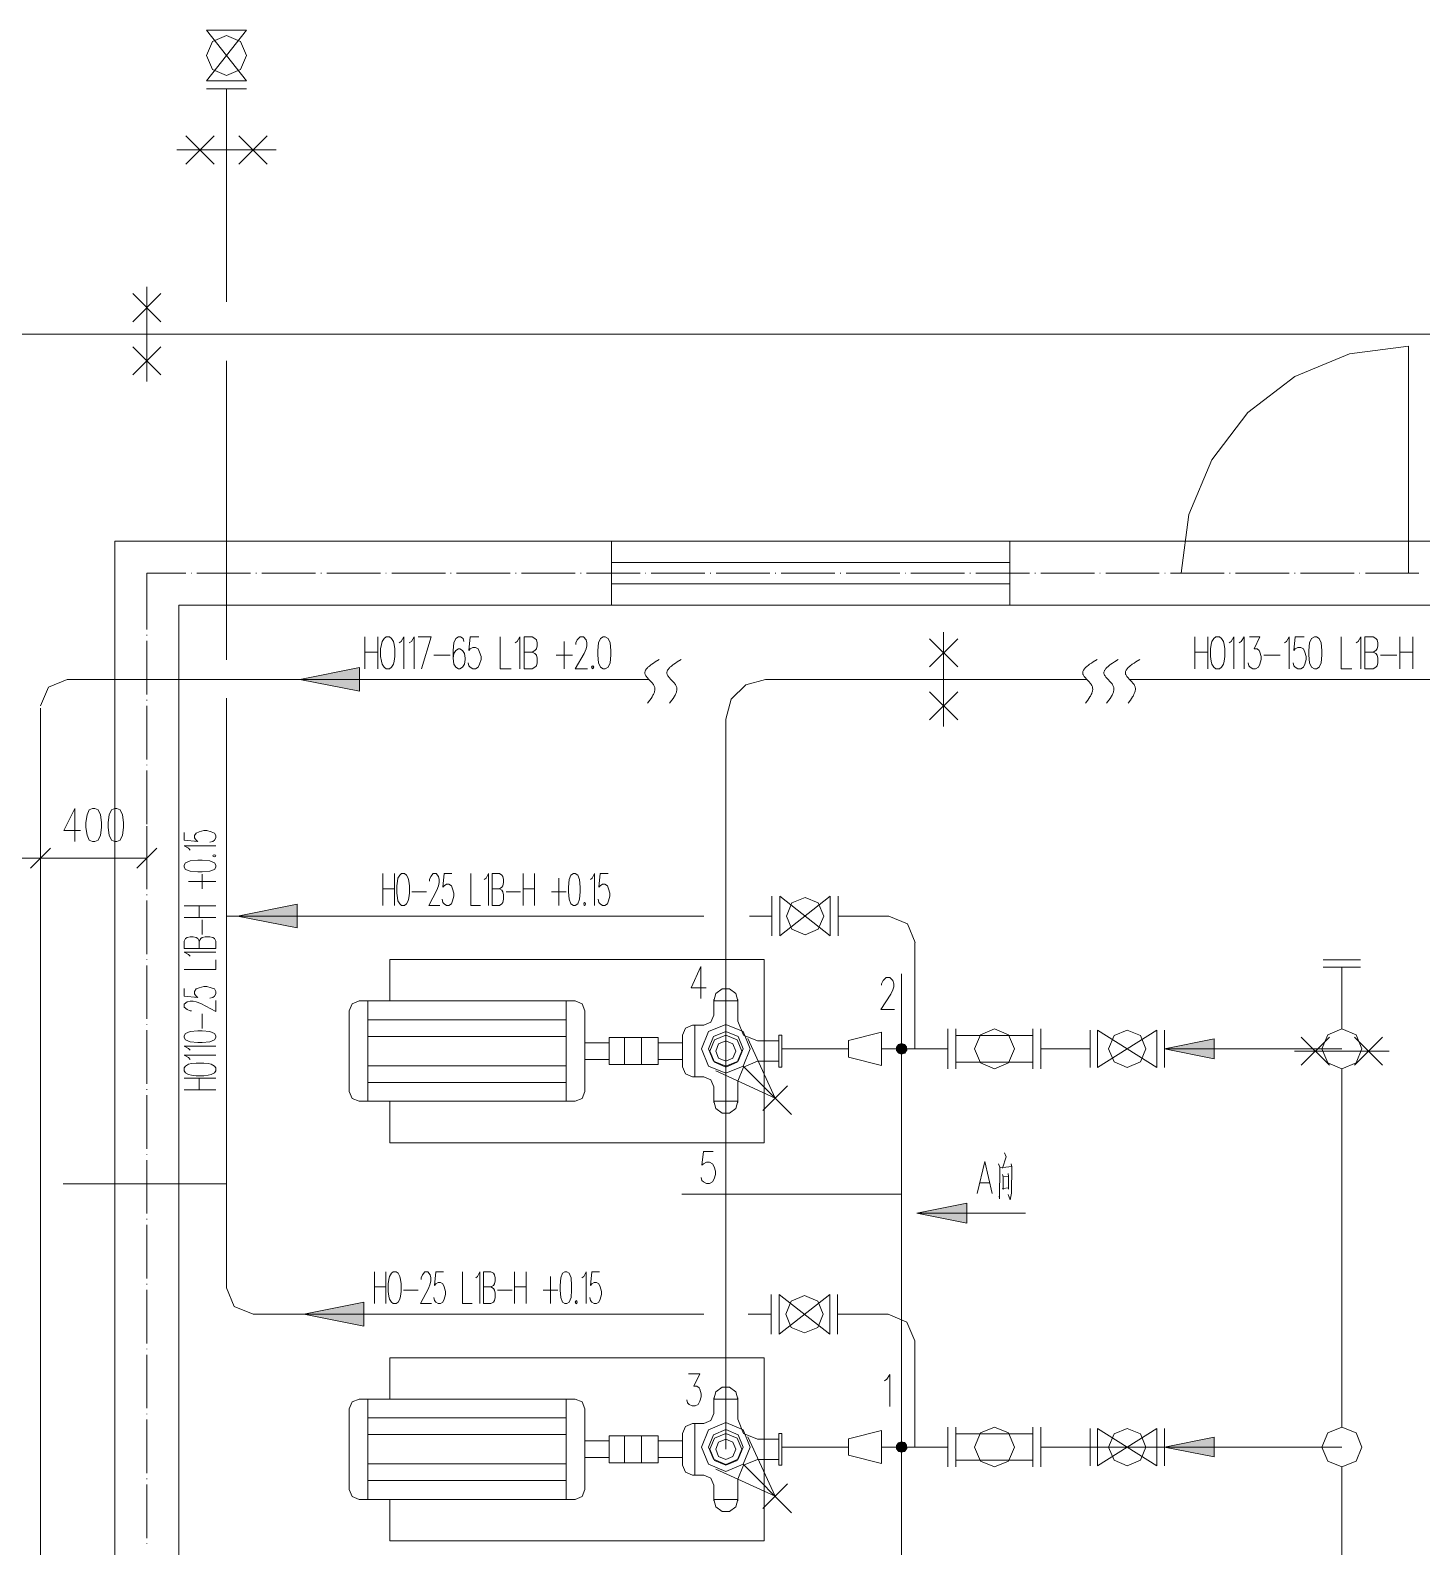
# Model space of a CAD drawing. Header units: millimetres. Extents: x 210 to 63265, y -7201 to 22496.
# Drawn here: x 28588 to 33826, y 10098 to 15808 of the extents above; entities that cross this region are included whole.
import ezdxf

# ---------------------------------------------------------------- set-up
doc = ezdxf.new("R2010")
doc.units = ezdxf.units.MM

msp = doc.modelspace()

# ---------------------------------------------------------------- hatches: boundary and pattern name
h = msp.add_hatch(color=0)
h.dxf.hatch_style = 2
h.paths.add_polyline_path([(29602.1, 13364.1), (29827, 13319.2), (29827, 13409)])
h = msp.add_hatch(color=0)
h.dxf.hatch_style = 2
h.paths.add_polyline_path([(29367.2, 12472.6), (29592.1, 12427.7), (29592.1, 12517.7)])
h = msp.add_hatch(color=0)
h.dxf.hatch_style = 2
h.paths.add_polyline_path([(32857.4, 11972.8), (33044.9, 11935.2), (33044.9, 12010.2)])
h = msp.add_hatch(color=0)
h.dxf.hatch_style = 2
h.paths.add_polyline_path([(31849, 11965.8), (31849, 11979.1), (31848.7, 11978.5)])
h = msp.add_hatch(color=0)
h.dxf.hatch_style = 2
h.paths.add_polyline_path([(31856, 11957.2), (31856, 11988.7), (31849, 11979.1)])
h = msp.add_hatch(color=0)
h.dxf.hatch_style = 2
h.paths.add_polyline_path([(31849, 11965.8), (31856, 11957.2), (31849, 11979.1)])
h = msp.add_hatch(color=0)
h.dxf.hatch_style = 2
h.paths.add_polyline_path([(31856.9, 11956), (31856.9, 11989.1), (31856, 11988.7)])
h = msp.add_hatch(color=0)
h.dxf.hatch_style = 2
h.paths.add_polyline_path([(31856, 11957.2), (31856.9, 11956), (31856, 11988.7)])
h = msp.add_hatch(color=0)
h.dxf.hatch_style = 2
h.paths.add_polyline_path([(31868, 11972.8), (31868, 11992.7), (31856.9, 11989.1)])
h = msp.add_hatch(color=0)
h.dxf.hatch_style = 2
h.paths.add_polyline_path([(31856.9, 11956), (31868, 11972.8), (31856.9, 11989.1)])
h = msp.add_hatch(color=0)
h.dxf.hatch_style = 2
h.paths.add_polyline_path([(31868, 11952.8), (31868, 11972.8), (31856.9, 11956)])
h = msp.add_hatch(color=0)
h.dxf.hatch_style = 2
h.paths.add_polyline_path([(31868, 11972.8), (31878.9, 11989.4), (31868, 11992.7)])
h = msp.add_hatch(color=0)
h.dxf.hatch_style = 2
h.paths.add_polyline_path([(31878.9, 11956.3), (31878.9, 11989.4), (31868, 11972.8)])
h = msp.add_hatch(color=0)
h.dxf.hatch_style = 2
h.paths.add_polyline_path([(31868, 11952.8), (31878.9, 11956.3), (31868, 11972.8)])
h = msp.add_hatch(color=0)
h.dxf.hatch_style = 2
h.paths.add_polyline_path([(31878.9, 11956.3), (31879.8, 11956.7), (31878.9, 11989.4)])
h = msp.add_hatch(color=0)
h.dxf.hatch_style = 2
h.paths.add_polyline_path([(31879.8, 11956.7), (31879.8, 11988.2), (31878.9, 11989.4)])
h = msp.add_hatch(color=0)
h.dxf.hatch_style = 2
h.paths.add_polyline_path([(31879.8, 11956.7), (31886.8, 11966.5), (31879.8, 11988.2)])
h = msp.add_hatch(color=0)
h.dxf.hatch_style = 2
h.paths.add_polyline_path([(31886.8, 11966.5), (31886.8, 11979.6), (31879.8, 11988.2)])
h = msp.add_hatch(color=0)
h.dxf.hatch_style = 2
h.paths.add_polyline_path([(31886.8, 11966.5), (31887.1, 11967.1), (31886.8, 11979.6)])
h = msp.add_hatch(color=0)
h.dxf.hatch_style = 2
h.paths.add_polyline_path([(31925.6, 11353.8), (32113.1, 11316.3), (32113.1, 11391.2)])
h = msp.add_hatch(color=0)
h.dxf.hatch_style = 2
h.paths.add_polyline_path([(29617.9, 10972.8), (29842.7, 10927.9), (29842.7, 11017.9)])
h = msp.add_hatch(color=0)
h.dxf.hatch_style = 2
h.paths.add_polyline_path([(32857.4, 10472.8), (33044.9, 10435.4), (33044.9, 10510.4)])
h = msp.add_hatch(color=0)
h.dxf.hatch_style = 2
h.paths.add_polyline_path([(31856, 10457.4), (31856, 10488.9), (31849, 10479)])
h = msp.add_hatch(color=0)
h.dxf.hatch_style = 2
h.paths.add_polyline_path([(31849, 10466), (31856, 10457.4), (31849, 10479)])
h = msp.add_hatch(color=0)
h.dxf.hatch_style = 2
h.paths.add_polyline_path([(31856.9, 10456.1), (31856.9, 10489.2), (31856, 10488.9)])
h = msp.add_hatch(color=0)
h.dxf.hatch_style = 2
h.paths.add_polyline_path([(31856, 10457.4), (31856.9, 10456.1), (31856, 10488.9)])
h = msp.add_hatch(color=0)
h.dxf.hatch_style = 2
h.paths.add_polyline_path([(31868, 10472.8), (31868, 10492.8), (31856.9, 10489.2)])
h = msp.add_hatch(color=0)
h.dxf.hatch_style = 2
h.paths.add_polyline_path([(31856.9, 10456.1), (31868, 10472.8), (31856.9, 10489.2)])
h = msp.add_hatch(color=0)
h.dxf.hatch_style = 2
h.paths.add_polyline_path([(31868, 10452.9), (31868, 10472.8), (31856.9, 10456.1)])
h = msp.add_hatch(color=0)
h.dxf.hatch_style = 2
h.paths.add_polyline_path([(31868, 10472.8), (31878.9, 10489.6), (31868, 10492.8)])
h = msp.add_hatch(color=0)
h.dxf.hatch_style = 2
h.paths.add_polyline_path([(31878.9, 10456.5), (31878.9, 10489.6), (31868, 10472.8)])
h = msp.add_hatch(color=0)
h.dxf.hatch_style = 2
h.paths.add_polyline_path([(31868, 10452.9), (31878.9, 10456.5), (31868, 10472.8)])
h = msp.add_hatch(color=0)
h.dxf.hatch_style = 2
h.paths.add_polyline_path([(31878.9, 10456.5), (31879.8, 10456.9), (31878.9, 10489.6)])
h = msp.add_hatch(color=0)
h.dxf.hatch_style = 2
h.paths.add_polyline_path([(31879.8, 10456.9), (31879.8, 10488.4), (31878.9, 10489.6)])
h = msp.add_hatch(color=0)
h.dxf.hatch_style = 2
h.paths.add_polyline_path([(31879.8, 10456.9), (31886.8, 10466.5), (31879.8, 10488.4)])
h = msp.add_hatch(color=0)
h.dxf.hatch_style = 2
h.paths.add_polyline_path([(31886.8, 10466.5), (31886.8, 10479.8), (31879.8, 10488.4)])
h = msp.add_hatch(color=0)
h.dxf.hatch_style = 2
h.paths.add_polyline_path([(31886.8, 10466.5), (31887.1, 10467.1), (31886.8, 10479.8)])

# ---------------------------------------------------------------- linework, layer by layer
at = {"color": 0, "lineweight": 0}
for points in [[(29401.2, 15808.5), (29251.1, 15808.5)], [(29251.1, 15808.5), (29401.2, 15618.5)], [(29251.1, 15618.5), (29401.2, 15808.5)], [(29401.2, 15618.5), (29251.1, 15618.5)], [(29401.2, 15588.4), (29251.1, 15588.4)], [(29326.3, 15588.4), (29326.3, 14785.5)], [(29279.2, 15411), (29173.1, 15304.9)], [(29279.2, 15304.9), (29173.1, 15411)], [(29373.1, 15411), (29479.2, 15304.9)], [(29373.1, 15304.9), (29479.2, 15411)], [(29513.2, 15357.8), (29139.1, 15357.8)], [(28973.1, 14710.9), (29079.2, 14817)], [(29079.2, 14710.9), (28973.1, 14817)], [(29026.3, 14485.9), (29026.3, 14841.9)], [(39950.2, 14663.9), (28276.3, 14663.9)], [(28973.1, 14617), (29079.2, 14510.9)], [(29079.2, 14617), (28973.1, 14510.9)], [(29326.3, 14563.9), (29326.3, 13437.9)], [(33775.9, 14619), (33554.6, 14589.8), (33348.3, 14504.3), (33171.2, 14368.5), (33035.4, 14191.4), (32949.9, 13985.4), (32921, 13764.1)], [(33775.9, 13764.1), (33775.9, 14619)], [(28906.2, 13883.9), (30776, 13883.9)], [(28906.2, 3884.9), (28906.2, 13883.9)], [(30776, 13644), (30776, 13883.9)], [(32275.9, 13883.9), (30776, 13883.9)], [(30876, 13883.9), (30776, 13883.9)], [(32275.9, 13883.9), (35875.6, 13883.9)], [(32275.9, 13644), (32275.9, 13883.9)], [(29026.3, 13764.1), (29026.3, 13551.4)], [(29172.4, 13764.1), (29026.3, 13764.1)], [(29026.3, 13551.4), (29026.3, 13764.1)], [(29194.6, 13764.1), (29192.6, 13764.1)], [(29416.8, 13764.1), (29214.8, 13764.1)], [(29439, 13764.1), (29437, 13764.1)], [(29661.2, 13764.1), (29459.2, 13764.1)], [(29683.3, 13764.1), (29681.4, 13764.1)], [(29905.5, 13764.1), (29703.6, 13764.1)], [(29927.9, 13764.1), (29925.7, 13764.1)], [(30150.1, 13764.1), (29948.1, 13764.1)], [(30172.3, 13764.1), (30170.1, 13764.1)], [(30394.4, 13764.1), (30192.5, 13764.1)], [(30416.6, 13764.1), (30414.7, 13764.1)], [(30638.8, 13764.1), (30436.8, 13764.1)], [(30661, 13764.1), (30659, 13764.1)], [(30883.2, 13764.1), (30681.2, 13764.1)], [(30776, 13804), (32275.9, 13804)], [(30905.4, 13764.1), (30903.4, 13764.1)], [(31127.5, 13764.1), (30925.6, 13764.1)], [(31149.7, 13764.1), (31147.8, 13764.1)], [(31371.9, 13764.1), (31169.9, 13764.1)], [(31394.3, 13764.1), (31392.1, 13764.1)], [(31616.5, 13764.1), (31414.5, 13764.1)], [(31638.6, 13764.1), (31636.7, 13764.1)], [(31860.8, 13764.1), (31658.9, 13764.1)], [(31883, 13764.1), (31881, 13764.1)], [(32105.2, 13764.1), (31903.2, 13764.1)], [(32127.4, 13764.1), (32125.4, 13764.1)], [(32349.6, 13764.1), (32147.6, 13764.1)], [(32371.7, 13764.1), (32369.8, 13764.1)], [(32593.9, 13764.1), (32392, 13764.1)], [(32616.1, 13764.1), (32614.1, 13764.1)], [(32838.3, 13764.1), (32636.3, 13764.1)], [(32860.7, 13764.1), (32858.5, 13764.1)], [(33082.8, 13764.1), (32880.9, 13764.1)], [(33105, 13764.1), (33103.1, 13764.1)], [(33327.2, 13764.1), (33125.2, 13764.1)], [(33349.4, 13764.1), (33347.4, 13764.1)], [(33571.6, 13764.1), (33369.6, 13764.1)], [(33593.8, 13764.1), (33591.8, 13764.1)], [(33816, 13764.1), (33614, 13764.1)], [(30776, 13724), (32275.9, 13724)], [(28906.2, 3645), (28906.2, 13644)], [(29146.3, 3884.9), (29146.3, 13644)], [(29146.3, 13644), (30776, 13644)], [(29146.3, 3884.9), (29146.3, 13644)], [(32275.9, 13644), (30776, 13644)], [(30876, 13644), (30776, 13644)], [(32275.9, 13644), (35875.6, 13644)], [(32025.9, 13186.1), (32025.9, 13542.1)], [(29026.3, 13531.3), (29026.3, 13529.2)], [(29026.3, 13529.2), (29026.3, 13531.3)], [(29026.3, 13509), (29026.3, 13307)], [(29026.3, 13307), (29026.3, 13509)], [(29847.4, 13404.1), (29847.4, 13524)], [(29896.2, 13524), (29896.2, 13404.1)], [(29975.8, 13501.3), (29983.5, 13506.8), (29993.9, 13524), (29993.9, 13404.1)], [(30014.5, 13501.3), (30022.2, 13506.8), (30032.4, 13524), (30032.4, 13404.1)], [(30047.9, 13524), (30096.8, 13524), (30060.8, 13404.1)], [(30179.1, 13444), (30181.6, 13461.2), (30189.2, 13472.6), (30199.6, 13478.4), (30204.6, 13478.4), (30215, 13472.6), (30222.7, 13461.2), (30225.2, 13444), (30225.2, 13438.3), (30222.7, 13421.1), (30215, 13409.7), (30204.6, 13404.1), (30199.6, 13404.1), (30189.2, 13409.7), (30181.6, 13421.1), (30179.1, 13444), (30179.1, 13472.6), (30181.6, 13501.3), (30189.2, 13518.3), (30199.6, 13524), (30207.3, 13524), (30217.5, 13518.3), (30220.2, 13506.8)], [(30276.7, 13524), (30243.3, 13524), (30238.1, 13472.6), (30243.3, 13478.4), (30253.5, 13484.1), (30263.8, 13484.1), (30274, 13478.4), (30279.2, 13466.9), (30284.4, 13449.8), (30284.4, 13438.3), (30279.2, 13421.1), (30274, 13409.7), (30263.8, 13404.1), (30253.5, 13404.1), (30243.3, 13409.7), (30238.1, 13415.4), (30235.6, 13426.9)], [(30356.3, 13524), (30356.3, 13404.1), (30397.5, 13404.1)], [(30413, 13501.3), (30420.7, 13506.8), (30430.9, 13524), (30430.9, 13404.1)], [(30446.3, 13404.1), (30446.3, 13524), (30477.3, 13524), (30487.5, 13518.3), (30492.7, 13512.5), (30495.3, 13501.3), (30495.3, 13489.8), (30492.7, 13478.4), (30487.5, 13472.6), (30477.3, 13466.9), (30446.3, 13466.9)], [(30598, 13506.8), (30598, 13404.1)], [(30641.8, 13495.5), (30641.8, 13501.3), (30647, 13512.5), (30657.2, 13524), (30670.1, 13524), (30680.3, 13512.5), (30683, 13501.3), (30683, 13489.8), (30680.3, 13478.4), (30672.6, 13461.2), (30639.2, 13404.1), (30685.5, 13404.1)], [(31973, 13410.9), (32079.1, 13517)], [(32079.1, 13410.9), (31973, 13517)], [(32972.1, 13404.1), (32972.1, 13524)], [(33021, 13524), (33021, 13404.1)], [(33100.7, 13501.3), (33108.4, 13506.8), (33118.6, 13524), (33118.6, 13404.1)], [(33139.2, 13501.3), (33146.9, 13506.8), (33157.3, 13524), (33157.3, 13404.1)], [(33177.8, 13524), (33216.3, 13524), (33195.7, 13478.4), (33206.1, 13478.4), (33213.8, 13472.6), (33216.3, 13466.9), (33221.5, 13449.8), (33221.5, 13438.3), (33216.3, 13421.1), (33211.3, 13409.7), (33200.9, 13404.1), (33190.7, 13404.1), (33180.3, 13409.7), (33175.2, 13415.4), (33172.7, 13426.9)], [(33309, 13501.3), (33316.7, 13506.8), (33326.9, 13524), (33326.9, 13404.1)], [(33383.6, 13524), (33350.1, 13524), (33344.9, 13472.6), (33350.1, 13478.4), (33360.3, 13484.1), (33370.7, 13484.1), (33380.9, 13478.4), (33386.1, 13466.9), (33391.3, 13449.8), (33391.3, 13438.3), (33386.1, 13421.1), (33380.9, 13409.7), (33370.7, 13404.1), (33360.3, 13404.1), (33350.1, 13409.7), (33344.9, 13415.4), (33342.4, 13426.9)], [(33522.4, 13524), (33522.4, 13404.1), (33563.5, 13404.1)], [(33578.9, 13501.3), (33586.6, 13506.8), (33596.8, 13524), (33596.8, 13404.1)], [(33612.4, 13404.1), (33612.4, 13524), (33643.1, 13524), (33653.5, 13518.3), (33658.5, 13512.5), (33661.2, 13501.3), (33661.2, 13489.8), (33658.5, 13478.4), (33653.5, 13472.6), (33643.1, 13466.9), (33612.4, 13466.9)], [(33743.5, 13404.1), (33743.5, 13524)], [(33792.3, 13524), (33792.3, 13404.1)], [(29847.4, 13466.9), (29896.2, 13466.9)], [(30107, 13455.5), (30168.7, 13455.5)], [(30477.3, 13466.9), (30487.5, 13461.2), (30492.7, 13455.5), (30495.3, 13444), (30495.3, 13426.9), (30492.7, 13415.4), (30487.5, 13409.7), (30477.3, 13404.1), (30446.3, 13404.1)], [(30567.2, 13455.5), (30629, 13455.5)], [(30911.1, 13274.1), (30920.2, 13286.2), (30924.5, 13292.3), (30928.4, 13298.2), (30930.2, 13301.3), (30931.8, 13304.3), (30933.4, 13307.4), (30934.7, 13310.2), (30935.9, 13313.3), (30937, 13316.1), (30937.7, 13319), (30938.3, 13321.8), (30938.6, 13324.7), (30938.8, 13327.6), (30938.6, 13330.4), (30938.3, 13333.3), (30937.6, 13336), (30936.5, 13338.7), (30935.2, 13341.5), (30933.6, 13344.2), (30931.7, 13346.7), (30929.7, 13349.4), (30925.2, 13354.6), (30915.6, 13364.8), (30911.1, 13369.6), (30908.9, 13372.1), (30907, 13374.4), (30905.4, 13376.9), (30903.9, 13379.3), (30902.7, 13381.8), (30902, 13384.1), (30901.4, 13386.4), (30901.2, 13388.7), (30901.4, 13391.1), (30902, 13393.4), (30902.9, 13395.7), (30903.9, 13398.1), (30905.2, 13400.4), (30906.8, 13402.7), (30908.8, 13405), (30910.7, 13407.2), (30913.1, 13409.5), (30915.6, 13411.8), (30918.2, 13414.2), (30921.1, 13416.3), (30924, 13418.6), (30927.2, 13420.8), (30933.6, 13425.2), (30940.6, 13429.7), (30955.1, 13438.7)], [(30993.9, 13274.1), (31003, 13286.2), (31007.3, 13292.3), (31011.3, 13298.2), (31013.1, 13301.3), (31014.8, 13304.3), (31016.3, 13307.4), (31017.7, 13310.2), (31018.8, 13313.3), (31019.9, 13316.1), (31020.6, 13319), (31021.3, 13321.8), (31021.6, 13324.7), (31021.6, 13327.6), (31021.5, 13330.4), (31021.1, 13333.3), (31020.4, 13336), (31019.3, 13338.7), (31018.1, 13341.5), (31016.5, 13344.2), (31014.7, 13346.7), (31012.5, 13349.4), (31008, 13354.6), (30998.4, 13364.8), (30993.9, 13369.6), (30991.8, 13372.1), (30990, 13374.4), (30988.2, 13376.9), (30986.8, 13379.3), (30985.5, 13381.8), (30984.8, 13384.1), (30984.3, 13386.4), (30984.1, 13388.7), (30984.3, 13391.1), (30984.8, 13393.4), (30985.7, 13395.7), (30986.8, 13398.1), (30988.2, 13400.4), (30989.8, 13402.7), (30991.6, 13405), (30993.7, 13407.2), (30995.9, 13409.5), (30998.4, 13411.8), (31001.1, 13414.2), (31003.9, 13416.3), (31007, 13418.6), (31010, 13420.8), (31016.6, 13425.2), (31023.4, 13429.7), (31037.9, 13438.7)], [(32559.8, 13274.1), (32568.9, 13286.2), (32573.2, 13292.3), (32577.1, 13298.2), (32578.9, 13301.3), (32580.7, 13304.3), (32582.1, 13307.4), (32583.6, 13310.2), (32584.6, 13313.3), (32585.7, 13316.1), (32586.4, 13319), (32587.1, 13321.8), (32587.5, 13324.7), (32587.5, 13327.6), (32587.3, 13330.4), (32587, 13333.3), (32586.2, 13336), (32585.2, 13338.7), (32583.9, 13341.5), (32582.3, 13344.2), (32580.5, 13346.7), (32578.4, 13349.4), (32573.9, 13354.6), (32564.4, 13364.8), (32559.8, 13369.6), (32557.6, 13372.1), (32555.8, 13374.4), (32554, 13376.9), (32552.6, 13379.3), (32551.4, 13381.8), (32550.6, 13384.1), (32550.1, 13386.4), (32549.9, 13388.7), (32550.3, 13391.1), (32550.6, 13393.4), (32551.5, 13395.7), (32552.6, 13398.1), (32554, 13400.4), (32555.6, 13402.7), (32557.4, 13405), (32559.6, 13407.2), (32561.7, 13409.5), (32564.2, 13411.8), (32566.9, 13414.2), (32569.8, 13416.3), (32572.8, 13418.6), (32575.9, 13420.8), (32582.5, 13425.2), (32589.3, 13429.7), (32603.8, 13438.7)], [(32639.6, 13274.1), (32648.7, 13286.2), (32653, 13292.3), (32656.9, 13298.2), (32658.7, 13301.3), (32660.5, 13304.3), (32661.9, 13307.4), (32663.3, 13310.2), (32664.4, 13313.3), (32665.5, 13316.1), (32666.2, 13319), (32666.9, 13321.8), (32667.3, 13324.7), (32667.3, 13327.6), (32667.1, 13330.4), (32666.7, 13333.3), (32666, 13336), (32665, 13338.7), (32663.7, 13341.5), (32662.1, 13344.2), (32660.3, 13346.7), (32658.2, 13349.4), (32653.7, 13354.6), (32644, 13364.8), (32639.6, 13369.6), (32637.4, 13372.1), (32635.6, 13374.4), (32633.8, 13376.9), (32632.4, 13379.3), (32631.1, 13381.8), (32630.4, 13384.1), (32629.9, 13386.4), (32629.7, 13388.7), (32629.9, 13391.1), (32630.4, 13393.4), (32631.3, 13395.7), (32632.4, 13398.1), (32633.8, 13400.4), (32635.4, 13402.7), (32637.2, 13405), (32639.4, 13407.2), (32641.5, 13409.5), (32644, 13411.8), (32646.7, 13414.2), (32649.6, 13416.3), (32652.4, 13418.6), (32655.7, 13420.8), (32662.3, 13425.2), (32669.1, 13429.7), (32683.6, 13438.7)], [(32720.4, 13274.1), (32729.5, 13286.2), (32733.8, 13292.3), (32737.8, 13298.2), (32739.6, 13301.3), (32741.2, 13304.3), (32742.8, 13307.4), (32744.2, 13310.2), (32745.3, 13313.3), (32746.4, 13316.1), (32747.1, 13319), (32747.6, 13321.8), (32748, 13324.7), (32748.1, 13327.6), (32748, 13330.4), (32747.6, 13333.3), (32746.9, 13336), (32745.8, 13338.7), (32744.6, 13341.5), (32743, 13344.2), (32741.2, 13346.7), (32739, 13349.4), (32734.5, 13354.6), (32724.9, 13364.8), (32720.4, 13369.6), (32718.3, 13372.1), (32716.3, 13374.4), (32714.7, 13376.9), (32713.3, 13379.3), (32712, 13381.8), (32711.3, 13384.1), (32710.8, 13386.4), (32710.6, 13388.7), (32710.8, 13391.1), (32711.3, 13393.4), (32712.2, 13395.7), (32713.3, 13398.1), (32714.5, 13400.4), (32716.1, 13402.7), (32718.1, 13405), (32720.1, 13407.2), (32722.4, 13409.5), (32724.9, 13411.8), (32727.6, 13414.2), (32730.4, 13416.3), (32733.3, 13418.6), (32736.5, 13420.8), (32743, 13425.2), (32749.9, 13429.7), (32764.4, 13438.7)], [(32972.1, 13466.9), (33021, 13466.9)], [(33231.9, 13455.5), (33293.6, 13455.5)], [(33643.1, 13466.9), (33653.5, 13461.2), (33658.5, 13455.5), (33661.2, 13444), (33661.2, 13426.9), (33658.5, 13415.4), (33653.5, 13409.7), (33643.1, 13404.1), (33612.4, 13404.1)], [(33671.4, 13455.5), (33733.1, 13455.5)], [(33743.5, 13466.9), (33792.3, 13466.9)], [(28726.3, 13364.1), (28655.6, 13334.7), (28626.3, 13264.1)], [(30916.3, 13364.1), (28726.3, 13364.1)], [(31356, 13364.1), (31281, 13344), (31226.1, 13289.1), (31206.1, 13214.1)], [(32565, 13364.1), (31354.9, 13364.1)], [(37591.5, 13364.1), (32725.6, 13364.1)], [(31973, 13317), (32079.1, 13211.1)], [(32079.1, 13317), (31973, 13211.1)], [(28626.3, 13255.1), (28626.3, 8263.8)], [(29026.3, 13286.8), (29026.3, 13284.8)], [(29026.3, 13284.8), (29026.3, 13286.8)], [(29026.3, 13264.6), (29026.3, 13062.6)], [(29026.3, 13062.6), (29026.3, 13264.6)], [(29326.3, 13292.7), (29326.3, 12472.6)], [(31206.1, 13214.1), (31206.1, 10464.4)], [(29026.3, 13042.4), (29026.3, 13040.4)], [(29026.3, 13040.4), (29026.3, 13042.4)], [(29026.3, 13020.2), (29026.3, 12818.3)], [(29026.3, 12818.3), (29026.3, 13020.2)], [(28755.4, 12878.2), (28713.7, 12794.8), (28776.2, 12794.8)], [(28755.4, 12878.2), (28755.4, 12753.1)], [(28626.3, 12824.9), (28626.3, 12689.6)], [(28626.3, 12824.9), (28626.3, 12689.6)], [(29026.3, 12810.7), (29026.3, 12689.6)], [(29026.3, 12798), (29026.3, 12796.1)], [(29026.3, 12796.1), (29026.3, 12798)], [(29166.2, 12787.5), (29166.2, 12757.8), (29217.7, 12753.3), (29212, 12757.8), (29206.2, 12766.9), (29206.2, 12776), (29212, 12785.3), (29223.4, 12789.8), (29240.6, 12794.5), (29251.8, 12794.5), (29269, 12789.8), (29280.5, 12785.3), (29286.2, 12776), (29286.2, 12766.9), (29280.5, 12757.8), (29274.7, 12753.3), (29263.3, 12751)], [(29026.3, 12775.9), (29026.3, 12573.9)], [(29026.3, 12573.9), (29026.3, 12775.9)], [(29189.1, 12721.3), (29183.3, 12728.1), (29166.2, 12737.2), (29286.2, 12737.2)], [(28126.2, 12690.7), (28626.3, 12690.7)], [(28588.7, 12653.1), (28663.8, 12728.1)], [(28663.8, 12728.1), (28588.7, 12653.1)], [(28626.3, 12690.7), (29026.3, 12690.7)], [(28988.7, 12653.1), (29063.7, 12728.1)], [(29234.9, 12575), (29234.9, 12629.9)], [(29914.6, 12512.7), (29914.6, 12632.7)], [(29958.1, 12632.7), (29958.1, 12512.7)], [(30090.7, 12604.1), (30090.7, 12609.8), (30095.2, 12621.3), (30104.3, 12632.7), (30115.7, 12632.7), (30124.8, 12621.3), (30127.2, 12609.8), (30127.2, 12598.4), (30124.8, 12586.9), (30118, 12569.8), (30088.4, 12512.7), (30129.5, 12512.7)], [(30175.1, 12632.7), (30145.4, 12632.7), (30140.9, 12581.2), (30145.4, 12586.9), (30154.5, 12592.7), (30163.7, 12592.7), (30172.8, 12586.9), (30177.4, 12575.5), (30182.1, 12558.3), (30182.1, 12547.1), (30177.4, 12529.9), (30172.8, 12518.4), (30163.7, 12512.7), (30154.5, 12512.7), (30145.4, 12518.4), (30140.9, 12524.2), (30138.6, 12535.6)], [(30246, 12632.7), (30246, 12512.7), (30282.6, 12512.7)], [(30296.2, 12609.8), (30303.2, 12615.6), (30312.3, 12632.7), (30312.3, 12512.7)], [(30325.9, 12512.7), (30325.9, 12632.7), (30353.5, 12632.7), (30362.6, 12627), (30367.1, 12621.3), (30369.4, 12609.8), (30369.4, 12598.4), (30367.1, 12586.9), (30362.6, 12581.2), (30353.5, 12575.5), (30325.9, 12575.5)], [(30442.6, 12512.7), (30442.6, 12632.7)], [(30486, 12632.7), (30486, 12512.7)], [(30696.2, 12609.8), (30703, 12615.6), (30712.3, 12632.7), (30712.3, 12512.7)], [(30762.6, 12632.7), (30732.9, 12632.7), (30728.3, 12581.2), (30732.9, 12586.9), (30742, 12592.7), (30751.2, 12592.7), (30760.3, 12586.9), (30764.7, 12575.5), (30769.4, 12558.3), (30769.4, 12547.1), (30764.7, 12529.9), (30760.3, 12518.4), (30751.2, 12512.7), (30742, 12512.7), (30732.9, 12518.4), (30728.3, 12524.2), (30725.9, 12535.6)], [(29183.3, 12602.3), (29286.2, 12602.3)], [(29914.6, 12575.5), (29958.1, 12575.5)], [(30024.3, 12564.1), (30079.2, 12564.1)], [(30353.5, 12575.5), (30362.6, 12569.8), (30367.1, 12564.1), (30369.4, 12552.6), (30369.4, 12535.6), (30367.1, 12524.2), (30362.6, 12518.4), (30353.5, 12512.7), (30325.9, 12512.7)], [(30378.5, 12564.1), (30433.4, 12564.1)], [(30442.6, 12575.5), (30486, 12575.5)], [(30550.1, 12564.1), (30604.8, 12564.1)], [(30577.4, 12615.6), (30577.4, 12512.7)], [(29026.3, 12553.7), (29026.3, 12551.7)], [(29026.3, 12551.7), (29026.3, 12553.7)], [(29026.3, 12531.5), (29026.3, 12329.5)], [(29026.3, 12329.5), (29026.3, 12531.5)], [(29166.2, 12510.9), (29286.2, 12510.9)], [(29223.4, 12467.6), (29223.4, 12510.9)], [(31379.2, 12397.7), (31379.2, 12547.8)], [(31409.3, 12547.8), (31599.3, 12397.7)], [(31599.3, 12547.8), (31409.3, 12397.7)], [(31409.3, 12397.7), (31409.3, 12547.8)], [(31599.3, 12397.7), (31599.3, 12547.8)], [(31629.2, 12397.7), (31629.2, 12547.8)], [(29286.2, 12467.6), (29166.2, 12467.6)], [(29234.9, 12403.6), (29234.9, 12458.5)], [(29326.3, 12472.6), (29326.3, 11072.8)], [(31123.3, 12472.6), (29326.3, 12472.6)], [(31379.2, 12472.6), (31295.7, 12472.6)], [(31819.5, 12472.6), (31629.2, 12472.6)], [(31919.5, 12372.6), (31890.2, 12443.5), (31819.5, 12472.6)], [(29286.2, 12351), (29166.2, 12351), (29166.2, 12378.4), (29171.9, 12387.7), (29177.6, 12392.1), (29189.1, 12394.5), (29200.5, 12394.5), (29212, 12392.1), (29217.7, 12387.7), (29223.4, 12378.4), (29223.4, 12351)], [(29223.4, 12378.4), (29229.1, 12387.7), (29234.9, 12392.1), (29246.1, 12394.5), (29263.3, 12394.5), (29274.7, 12392.1), (29280.5, 12387.7), (29286.2, 12378.4), (29286.2, 12351)], [(29189.1, 12321.3), (29183.3, 12328.1), (29166.2, 12337.2), (29286.2, 12337.2)], [(31917.5, 11972.8), (31917.5, 12372.6)], [(29026.3, 12309.3), (29026.3, 12307.2)], [(29026.3, 12307.2), (29026.3, 12309.3)], [(29026.3, 12286.9), (29026.3, 12085)], [(29026.3, 12085), (29026.3, 12286.9)], [(29166.2, 12271), (29286.2, 12271), (29286.2, 12307.5)], [(31350.6, 12309.1), (29940.8, 12309.1)], [(29940.8, 12309.1), (29940.8, 12153.5)], [(31112.5, 12162.4), (31112.5, 12282.5), (31075.3, 12202.5), (31132.6, 12202.5)], [(31350.6, 11619.1), (31350.6, 12309.1)], [(33596.1, 12307.9), (33455.5, 12307.9)], [(33596.1, 12279.8), (33455.5, 12279.8)], [(33525.8, 12279.8), (33525.8, 12047.8)], [(31792.7, 12212.2), (31792.7, 12217.9), (31798.4, 12229.3), (31809.8, 12240.6), (31824.2, 12240.6), (31835.4, 12229.3), (31838.3, 12217.9), (31838.3, 12206.4), (31835.4, 12195), (31827, 12177.8), (31789.8, 12120.8), (31841.1, 12120.8)], [(31868, 8368.8), (31868, 12255.1)], [(29166.2, 12200.2), (29166.2, 12170.5), (29217.7, 12165.8), (29212, 12170.5), (29206.2, 12179.6), (29206.2, 12188.7), (29212, 12197.9), (29223.4, 12202.5), (29240.6, 12207), (29251.8, 12207), (29269, 12202.5), (29280.5, 12197.9), (29286.2, 12188.7), (29286.2, 12179.6), (29280.5, 12170.5), (29274.7, 12165.8), (29263.3, 12163.5)], [(31251, 12153.5), (31243.3, 12181), (31220.4, 12198.4), (31191.8, 12198.4), (31168.9, 12181), (31161, 12153.5)], [(29194.8, 12115.6), (29189.1, 12115.6), (29177.6, 12120.2), (29166.2, 12129.3), (29166.2, 12140.8), (29177.6, 12149.9), (29189.1, 12152.2), (29200.5, 12152.2), (29212, 12149.9), (29229.1, 12142.9), (29286.2, 12113.2), (29286.2, 12154.4)], [(29825.2, 12153.5), (29798.7, 12142.4), (29787.8, 12115.9)], [(29787.8, 12115.9), (29787.8, 11812.3)], [(30638.3, 12153.5), (29825.2, 12153.5)], [(29858.8, 12153.5), (29858.8, 11775)], [(30604.6, 12153.5), (30604.6, 11775)], [(30675.8, 12115.9), (30664.7, 12142.4), (30638.3, 12153.5)], [(30675.8, 12115.9), (30675.8, 11812.3)], [(31161, 12098.9), (31161, 12158)], [(31251, 12153.5), (31161, 12153.5)], [(31251, 12077.3), (31251, 12158)], [(29026.3, 12064.8), (29026.3, 12062.8)], [(29026.3, 12062.8), (29026.3, 12064.8)], [(29234.9, 12049.4), (29234.9, 12104.1)], [(30604.6, 12082.1), (29858.8, 12082.1)], [(31081.2, 12061.5), (31054.7, 12050.4), (31043.6, 12024)], [(31123.6, 12061.5), (31081.2, 12061.5)], [(31088.9, 12061.5), (31088.9, 11866.9)], [(31123.6, 12061.5), (31150.1, 12072.5), (31161, 12098.9)], [(31251, 12077.3), (31273, 12024.2), (31325.9, 12002.3)], [(29026.3, 12042.6), (29026.3, 11840.6)], [(29026.3, 11840.6), (29026.3, 12042.6)], [(30604.6, 12019.3), (29858.8, 12019.3)], [(30766.7, 11995.5), (30675.8, 11995.5)], [(30766.7, 12015.2), (30766.7, 11913.1)], [(30951.5, 12015.2), (30766.7, 12015.2)], [(30824.5, 12015.2), (30824.5, 11913.1)], [(30888.2, 12015.2), (30888.2, 11913.1)], [(30951.5, 12015.2), (30951.5, 11913.1)], [(31043.6, 11995.5), (30951.5, 11995.5)], [(31043.6, 12024), (31043.6, 11904.5)], [(31391.6, 11787.1), (31289.6, 12010.9)], [(31325.9, 12002.3), (31405.9, 12002.3)], [(31405.9, 12024.2), (31417.5, 12024.2)], [(31405.9, 11904.1), (31405.9, 12024.2)], [(31417.5, 11904.1), (31417.5, 12024.2)], [(31792.5, 12035.2), (31667.6, 12003.9)], [(31667.6, 12003.9), (31667.6, 11941.5)], [(31792.5, 12035.2), (31792.5, 11910.2)], [(32042.6, 11897.7), (32042.6, 12047.8)], [(32072.5, 11897.7), (32072.5, 12047.8)], [(32362.4, 12022.7), (32072.5, 12022.7)], [(32362.4, 11897.7), (32362.4, 12047.8)], [(32392.5, 11897.7), (32392.5, 12047.8)], [(32577.5, 11902.5), (32577.5, 12043.1)], [(32605.6, 11902.5), (32605.6, 12043.1)], [(32605.6, 12043.1), (32829.4, 11902.5)], [(32829.4, 12043.1), (32605.6, 11902.5)], [(32829.4, 11902.5), (32829.4, 12043.1)], [(32857.4, 11902.5), (32857.4, 12043.1)], [(33478.9, 12016.8), (33372.8, 11910.7)], [(33478.9, 11910.7), (33372.8, 12016.8)], [(33572.8, 12016.8), (33678.9, 11910.7)], [(33572.8, 11910.7), (33678.9, 12016.8)], [(29189.1, 11967.1), (29183.3, 11973.9), (29166.2, 11983), (29286.2, 11983)], [(29189.1, 11932.7), (29183.3, 11939.5), (29166.2, 11948.8), (29286.2, 11948.8)], [(31667.6, 11972.8), (31417.5, 11972.8)], [(31667.6, 11941.5), (31792.5, 11910.2)], [(31792.5, 11972.8), (32042.6, 11972.8)], [(32392.5, 11972.8), (32577.5, 11972.8)], [(32857.4, 11972.8), (33525.8, 11972.8)], [(33347.8, 11963.7), (33703.8, 11963.7)], [(30604.6, 11909.1), (29858.8, 11909.1)], [(30766.7, 11932.7), (30675.8, 11932.7)], [(30951.5, 11913.1), (30766.7, 11913.1)], [(31043.6, 11932.7), (30951.5, 11932.7)], [(31043.6, 11904.5), (31054.7, 11877.8), (31081.2, 11866.9)], [(31391.6, 11787.1), (31168, 11889.1)], [(31325.9, 11926.1), (31273, 11904.1), (31251, 11851.2)], [(31271, 11907.7), (31453.5, 11725.2)], [(31325.9, 11926.1), (31405.9, 11926.1)], [(31405.9, 11904.1), (31417.5, 11904.1)], [(32072.5, 11922.7), (32362.4, 11922.7)], [(33525.8, 11897.7), (33525.8, 10547.9)], [(29166.2, 11861.9), (29286.2, 11861.9)], [(29223.4, 11818.4), (29223.4, 11861.9)], [(30604.6, 11846.2), (29858.8, 11846.2)], [(31123.6, 11866.9), (31081.2, 11866.9)], [(31161, 11829.3), (31150.1, 11856), (31123.6, 11866.9)], [(31161, 11770.3), (31161, 11829.3)], [(31251, 11770.3), (31251, 11851.2)], [(31345.3, 11740.8), (31438.1, 11833.4)], [(29026.3, 11820.4), (29026.3, 11818.4)], [(29026.3, 11818.4), (29026.3, 11820.4)], [(29026.3, 11798.2), (29026.3, 11596.2)], [(29026.3, 11596.2), (29026.3, 11798.2)], [(29286.2, 11818.4), (29166.2, 11818.4)], [(29787.8, 11812.3), (29798.7, 11785.9), (29825.2, 11775)], [(30638.3, 11775), (29825.2, 11775)], [(29940.8, 11619.1), (29940.8, 11775)], [(30638.3, 11775), (30664.7, 11785.9), (30675.8, 11812.3)], [(31161, 11775), (31168.9, 11747.2), (31191.8, 11729.9), (31220.4, 11729.9), (31243.3, 11747.2), (31251, 11775)], [(31251, 11775), (31161, 11775)], [(31350.6, 11619.1), (29940.8, 11619.1)], [(29026.3, 11576), (29026.3, 11574.1)], [(29026.3, 11574.1), (29026.3, 11576)], [(29026.3, 11553.8), (29026.3, 11351.9)], [(29026.3, 11351.9), (29026.3, 11553.8)], [(31159, 11585.5), (31122, 11585.5), (31116.3, 11534.2), (31122, 11539.9), (31133.4, 11545.6), (31144.7, 11545.6), (31156.2, 11539.9), (31161.9, 11528.4), (31167.6, 11511.3), (31167.6, 11499.8), (31161.9, 11482.6), (31156.2, 11471.4), (31144.7, 11465.6), (31133.4, 11465.6), (31122, 11471.4), (31116.3, 11477.1), (31113.4, 11488.4)], [(32152.8, 11427.7), (32181, 11547.6), (32209.3, 11427.7)], [(32237.6, 11526.3), (32232.7, 11538.8)], [(32237.6, 11524.7), (32283, 11529.3), (32280.9, 11538.8), (32283, 11527.9), (32282.3, 11428.6), (32277.3, 11403.4), (32268.9, 11424)], [(32261.7, 11565.6), (32248.3, 11523.1)], [(32261.7, 11565.6), (32256, 11581.4)], [(32237.6, 11526.3), (32236.9, 11408.2), (32235.6, 11417.5)], [(32250.5, 11490), (32247.6, 11499.5)], [(32250.5, 11490), (32250.5, 11442.7), (32248.3, 11447.6)], [(32250.5, 11490), (32270.3, 11491.6), (32268.9, 11502.7), (32271, 11491.6), (32271, 11444.4), (32270.3, 11449), (32249.7, 11446)], [(28711.1, 11463.9), (29326.3, 11463.9)], [(31041.1, 11425.6), (31868, 11425.6)], [(32163.2, 11467.6), (32199.1, 11467.6)], [(29026.3, 11331.7), (29026.3, 11329.7)], [(29026.3, 11329.7), (29026.3, 11331.7)], [(29026.3, 11309.5), (29026.3, 11107.5)], [(29026.3, 11107.5), (29026.3, 11309.5)], [(32334.7, 11353.8), (31925.6, 11353.8)], [(29026.3, 11087.3), (29026.3, 11085.3)], [(29026.3, 11085.3), (29026.3, 11087.3)], [(29882.8, 11012.9), (29882.8, 11132.7)], [(29926.3, 11132.7), (29926.3, 11012.9)], [(30058.8, 11104.3), (30058.8, 11110), (30063.5, 11121.5), (30072.6, 11132.7), (30084.1, 11132.7), (30093.2, 11121.5), (30095.5, 11110), (30095.5, 11098.6), (30093.2, 11087.1), (30086.2, 11069.9), (30056.5, 11012.9), (30097.7, 11012.9)], [(30143.5, 11132.7), (30113.8, 11132.7), (30109.1, 11081.4), (30113.8, 11087.1), (30122.9, 11092.8), (30132, 11092.8), (30141.1, 11087.1), (30145.8, 11075.7), (30150.2, 11058.5), (30150.2, 11047), (30145.8, 11030), (30141.1, 11018.6), (30132, 11012.9), (30122.9, 11012.9), (30113.8, 11018.6), (30109.1, 11024.3), (30106.8, 11035.6)], [(30214.3, 11132.7), (30214.3, 11012.9), (30250.8, 11012.9)], [(30264.6, 11110), (30271.4, 11115.7), (30280.5, 11132.7), (30280.5, 11012.9)], [(30294.3, 11012.9), (30294.3, 11132.7), (30321.6, 11132.7), (30330.9, 11127.2), (30335.4, 11121.5), (30337.7, 11110), (30337.7, 11098.6), (30335.4, 11087.1), (30330.9, 11081.4), (30321.6, 11075.7), (30294.3, 11075.7)], [(30410.9, 11012.9), (30410.9, 11132.7)], [(30454.2, 11132.7), (30454.2, 11012.9)], [(30545.6, 11115.7), (30545.6, 11012.9)], [(30664.6, 11110), (30671.4, 11115.7), (30680.5, 11132.7), (30680.5, 11012.9)], [(30730.8, 11132.7), (30701.1, 11132.7), (30696.6, 11081.4), (30701.1, 11087.1), (30710.2, 11092.8), (30719.3, 11092.8), (30728.6, 11087.1), (30733.1, 11075.7), (30737.7, 11058.5), (30737.7, 11047), (30733.1, 11030), (30728.6, 11018.6), (30719.3, 11012.9), (30710.2, 11012.9), (30701.1, 11018.6), (30696.6, 11024.3), (30694.3, 11035.6)], [(29026.3, 11065.1), (29026.3, 10863.1)], [(29026.3, 10863.1), (29026.3, 11065.1)], [(29326.3, 11072.8), (29355.4, 11002.1), (29426.3, 10972.8)], [(29882.8, 11075.7), (29926.3, 11075.7)], [(29992.6, 11064.2), (30047.4, 11064.2)], [(30321.6, 11075.7), (30330.9, 11069.9), (30335.4, 11064.2), (30337.7, 11052.8), (30337.7, 11035.6), (30335.4, 11024.3), (30330.9, 11018.6), (30321.6, 11012.9), (30294.3, 11012.9)], [(30346.9, 11064.2), (30401.8, 11064.2)], [(30410.9, 11075.7), (30454.2, 11075.7)], [(30518.2, 11064.2), (30573.2, 11064.2)], [(31377.3, 10897.8), (31377.3, 11047.7)], [(31407.3, 11047.7), (31597.3, 10897.8)], [(31597.3, 11047.7), (31407.3, 10897.8)], [(31407.3, 10897.8), (31407.3, 11047.7)], [(31597.3, 10897.8), (31597.3, 11047.7)], [(31627.2, 10897.8), (31627.2, 11047.7)], [(31123.8, 10972.8), (29426.3, 10972.8)], [(31377.3, 10972.8), (31290, 10972.8)], [(31817.5, 10972.8), (31627.2, 10972.8)], [(31917.5, 10872.8), (31888.2, 10943.5), (31817.5, 10972.8)], [(31917.5, 10472.8), (31917.5, 10872.8)], [(29026.3, 10842.9), (29026.3, 10840.8)], [(29026.3, 10840.8), (29026.3, 10842.9)], [(29026.3, 10820.6), (29026.3, 10618.6)], [(29026.3, 10618.6), (29026.3, 10820.6)], [(31350.6, 10809.3), (29940.8, 10809.3)], [(29940.8, 10809.3), (29940.8, 10653.6)], [(31350.6, 10119.3), (31350.6, 10809.3)], [(31065.3, 10747.9), (31108, 10747.9), (31085.3, 10702.1), (31096.8, 10702.1), (31105.2, 10696.4), (31108, 10690.7), (31113.8, 10673.7), (31113.8, 10662.2), (31108, 10645.1), (31102.3, 10633.6), (31091, 10627.9), (31079.6, 10627.9), (31068.2, 10633.6), (31062.4, 10639.3), (31059.6, 10650.8)], [(31803.4, 10722.7), (31812, 10728.4), (31823.4, 10745.6), (31823.4, 10625.6)], [(31251, 10653.6), (31243.3, 10681.2), (31220.4, 10698.5), (31191.8, 10698.5), (31168.9, 10681.2), (31161, 10653.6)], [(29825.2, 10653.6), (29798.7, 10642.6), (29787.8, 10616.1)], [(30638.3, 10653.6), (29825.2, 10653.6)], [(29858.8, 10653.6), (29858.8, 10274.9)], [(30604.6, 10653.6), (30604.6, 10274.9)], [(30675.8, 10616.1), (30664.7, 10642.6), (30638.3, 10653.6)], [(31161, 10599.1), (31161, 10658.1)], [(31251, 10653.6), (31161, 10653.6)], [(31251, 10577.4), (31251, 10658.1)], [(29026.3, 10598.4), (29026.3, 10596.4)], [(29026.3, 10596.4), (29026.3, 10598.4)], [(29026.3, 10576.2), (29026.3, 10374.2)], [(29026.3, 10374.2), (29026.3, 10576.2)], [(29787.8, 10616.1), (29787.8, 10312.5)], [(30604.6, 10582.3), (29858.8, 10582.3)], [(30675.8, 10616.1), (30675.8, 10312.5)], [(31123.6, 10561.5), (31150.1, 10572.6), (31161, 10599.1)], [(31251, 10577.4), (31273, 10524.3), (31325.9, 10502.3)], [(30604.6, 10519.5), (29858.8, 10519.5)], [(30766.7, 10515.4), (30766.7, 10413.2)], [(30951.5, 10515.4), (30766.7, 10515.4)], [(30824.5, 10515.4), (30824.5, 10413.2)], [(30888.2, 10515.4), (30888.2, 10413.2)], [(30951.5, 10515.4), (30951.5, 10413.2)], [(31081.2, 10561.5), (31054.7, 10550.6), (31043.6, 10524.1)], [(31043.6, 10524.1), (31043.6, 10404.4)], [(31123.6, 10561.5), (31081.2, 10561.5)], [(31088.9, 10561.5), (31088.9, 10367.1)], [(31391.6, 10287.3), (31289.6, 10510.9)], [(31405.9, 10524.3), (31417.5, 10524.3)], [(31405.9, 10404.3), (31405.9, 10524.3)], [(31417.5, 10404.3), (31417.5, 10524.3)], [(31792.5, 10535.4), (31667.6, 10504.1)], [(31792.5, 10535.4), (31792.5, 10410.4)], [(32042.6, 10547.9), (32042.6, 10397.8)], [(32072.5, 10547.9), (32072.5, 10397.8)], [(32072.5, 10522.9), (32362.4, 10522.9)], [(32362.4, 10547.9), (32362.4, 10397.8)], [(32392.5, 10547.9), (32392.5, 10397.8)], [(32577.5, 10543.1), (32577.5, 10402.5)], [(32605.6, 10543.1), (32605.6, 10402.5)], [(32829.4, 10402.5), (32605.6, 10543.1)], [(32605.6, 10402.5), (32829.4, 10543.1)], [(32829.4, 10543.1), (32829.4, 10402.5)], [(32857.4, 10543.1), (32857.4, 10402.5)], [(30766.7, 10495.7), (30675.8, 10495.7)], [(31043.6, 10495.7), (30951.5, 10495.7)], [(31325.9, 10502.3), (31405.9, 10502.3)], [(31667.6, 10472.8), (31417.5, 10472.8)], [(31667.6, 10504.1), (31667.6, 10441.7)], [(31792.5, 10472.8), (32042.6, 10472.8)], [(32392.5, 10472.8), (33525.8, 10472.8)], [(30604.6, 10409.1), (29858.8, 10409.1)], [(30766.7, 10432.9), (30675.8, 10432.9)], [(30951.5, 10413.2), (30766.7, 10413.2)], [(31043.6, 10432.9), (30951.5, 10432.9)], [(31043.6, 10404.4), (31054.7, 10378), (31081.2, 10367.1)], [(31325.9, 10426.3), (31273, 10404.3), (31251, 10351.3)], [(31271, 10407.8), (31453.5, 10225.4)], [(31325.9, 10426.3), (31405.9, 10426.3)], [(31405.9, 10404.3), (31417.5, 10404.3)], [(31667.6, 10441.7), (31792.5, 10410.4)], [(32362.4, 10422.9), (32072.5, 10422.9)], [(33525.8, 10397.8), (33525.8, 10179.8)], [(29026.3, 10354), (29026.3, 10352)], [(29026.3, 10352), (29026.3, 10354)], [(30604.6, 10346.3), (29858.8, 10346.3)], [(31123.6, 10367.1), (31081.2, 10367.1)], [(31161, 10329.5), (31150.1, 10356), (31123.6, 10367.1)], [(31391.6, 10287.3), (31168, 10389.2)], [(31251, 10270.5), (31251, 10351.3)], [(29026.3, 10331.8), (29026.3, 10129.8)], [(29026.3, 10129.8), (29026.3, 10331.8)], [(29787.8, 10312.5), (29798.7, 10286), (29825.2, 10274.9)], [(30638.3, 10274.9), (30664.7, 10286), (30675.8, 10312.5)], [(31161, 10270.5), (31161, 10329.5)], [(31345.3, 10240.9), (31438.1, 10333.6)], [(30638.3, 10274.9), (29825.2, 10274.9)], [(29940.8, 10119.3), (29940.8, 10274.9)], [(31161, 10274.9), (31168.9, 10247.4), (31191.8, 10230), (31220.4, 10230), (31243.3, 10247.4), (31251, 10274.9)], [(31251, 10274.9), (31161, 10274.9)], [(33525.8, 10179.8), (33525.8, 9613.9)], [(29026.3, 10109.6), (29026.3, 10107.7)], [(29026.3, 10107.7), (29026.3, 10109.6)], [(31350.6, 10119.3), (29940.8, 10119.3)]]:
    msp.add_lwpolyline(points, dxfattribs=at)
for points in [[(29251.1, 15713.5), (29273.1, 15766.4), (29326.3, 15788.4), (29379.2, 15766.4), (29401.2, 15713.5), (29379.2, 15660.3), (29326.3, 15638.3), (29273.1, 15660.3)], [(29906.4, 13449.8), (29906.4, 13478.4), (29909.1, 13495.5), (29911.6, 13506.8), (29919.3, 13518.3), (29927, 13524), (29939.9, 13524), (29947.6, 13518.3), (29955.3, 13506.8), (29957.9, 13495.5), (29960.4, 13478.4), (29960.4, 13449.8), (29957.9, 13432.6), (29955.3, 13421.1), (29947.6, 13409.7), (29939.9, 13404.1), (29927, 13404.1), (29919.3, 13409.7), (29911.6, 13421.1), (29909.1, 13432.6)], [(30724.1, 13455.5), (30724.1, 13472.6), (30726.6, 13501.3), (30734.3, 13518.3), (30744.7, 13524), (30752.4, 13524), (30762.6, 13518.3), (30770.3, 13501.3), (30773, 13472.6), (30773, 13455.5), (30770.3, 13426.9), (30762.6, 13409.7), (30752.4, 13404.1), (30744.7, 13404.1), (30734.3, 13409.7), (30726.6, 13426.9)], [(33031.1, 13449.8), (33031.1, 13478.4), (33033.8, 13495.5), (33036.3, 13506.8), (33044, 13518.3), (33051.7, 13524), (33064.6, 13524), (33072.3, 13518.3), (33080.2, 13506.8), (33082.7, 13495.5), (33085.2, 13478.4), (33085.2, 13449.8), (33082.7, 13432.6), (33080.2, 13421.1), (33072.3, 13409.7), (33064.6, 13404.1), (33051.7, 13404.1), (33044, 13409.7), (33036.3, 13421.1), (33033.8, 13432.6)], [(33401.5, 13455.5), (33401.5, 13472.6), (33404.1, 13501.3), (33411.8, 13518.3), (33422, 13524), (33429.7, 13524), (33440.1, 13518.3), (33447.8, 13501.3), (33450.3, 13472.6), (33450.3, 13455.5), (33447.8, 13426.9), (33440.1, 13409.7), (33429.7, 13404.1), (33422, 13404.1), (33411.8, 13409.7), (33404.1, 13426.9)], [(29602.1, 13364.1), (29827, 13319.2), (29827, 13409)], [(30700.9, 13409.7), (30702.5, 13405.6), (30704.8, 13404), (30707.1, 13405.6), (30708.6, 13409.7), (30707.1, 13414), (30704.8, 13415.6), (30702.5, 13414)], [(28822.1, 12878.2), (28809.6, 12872.1), (28801.2, 12854.4), (28797.1, 12824.5), (28797.1, 12806.6), (28801.2, 12776.9), (28809.6, 12759), (28822.1, 12753.1), (28830.4, 12753.1), (28842.9, 12759), (28851.3, 12776.9), (28855.4, 12806.6), (28855.4, 12824.5), (28851.3, 12854.4), (28842.9, 12872.1), (28830.4, 12878.2)], [(28905.3, 12878.2), (28893, 12872.1), (28884.6, 12854.4), (28880.5, 12824.5), (28880.5, 12806.6), (28884.6, 12776.9), (28893, 12759), (28905.3, 12753.1), (28913.7, 12753.1), (28926.3, 12759), (28934.5, 12776.9), (28938.8, 12806.6), (28938.8, 12824.5), (28934.5, 12854.4), (28926.3, 12872.1), (28913.7, 12878.2)], [(29234.9, 12639), (29217.7, 12639), (29189.1, 12641.3), (29171.9, 12648.1), (29166.2, 12657.3), (29166.2, 12664.1), (29171.9, 12673.2), (29189.1, 12680.2), (29217.7, 12682.5), (29234.9, 12682.5), (29263.3, 12680.2), (29280.5, 12673.2), (29286.2, 12664.1), (29286.2, 12657.3), (29280.5, 12648.1), (29263.3, 12641.3)], [(29280.5, 12696.1), (29284.8, 12697.5), (29286.4, 12699.5), (29284.8, 12701.6), (29280.5, 12703.1), (29276.4, 12701.6), (29274.7, 12699.5), (29276.4, 12697.5)], [(29967.2, 12558.3), (29967.2, 12586.9), (29969.4, 12604.1), (29971.7, 12615.6), (29978.7, 12627), (29985.5, 12632.7), (29996.9, 12632.7), (30003.7, 12627), (30010.5, 12615.6), (30012.9, 12604.1), (30015.2, 12586.9), (30015.2, 12558.3), (30012.9, 12541.3), (30010.5, 12529.9), (30003.7, 12518.4), (29996.9, 12512.7), (29985.5, 12512.7), (29978.7, 12518.4), (29971.7, 12529.9), (29969.4, 12541.3)], [(30613.9, 12564.1), (30613.9, 12581.2), (30616.3, 12609.8), (30623.1, 12627), (30632.2, 12632.7), (30639.2, 12632.7), (30648.3, 12627), (30655.1, 12609.8), (30657.4, 12581.2), (30657.4, 12564.1), (30655.1, 12535.6), (30648.3, 12518.4), (30639.2, 12512.7), (30632.2, 12512.7), (30623.1, 12518.4), (30616.3, 12535.6)], [(29367.2, 12472.6), (29592.1, 12427.7), (29592.1, 12517.7)], [(30671.2, 12518.4), (30672.4, 12514.1), (30674.6, 12512.5), (30676.6, 12514.1), (30678, 12518.4), (30676.6, 12522.5), (30674.6, 12524.2), (30672.4, 12522.5)], [(31434, 12472.6), (31454.6, 12522.4), (31504.3, 12542.9), (31554, 12522.4), (31574.6, 12472.6), (31554, 12422.9), (31504.3, 12402.3), (31454.6, 12422.9)], [(31114.1, 11972.8), (31141.1, 12037.7), (31206.1, 12064.6), (31271, 12037.7), (31297.9, 11972.8), (31271, 11907.7), (31206.1, 11880.9), (31141.1, 11907.7)], [(29234.9, 11996.8), (29217.7, 11996.8), (29189.1, 11999.1), (29171.9, 12005.9), (29166.2, 12015), (29166.2, 12021.8), (29171.9, 12030.9), (29189.1, 12037.9), (29217.7, 12040.3), (29234.9, 12040.3), (29263.3, 12037.9), (29280.5, 12030.9), (29286.2, 12021.8), (29286.2, 12015), (29280.5, 12005.9), (29263.3, 11999.1)], [(31140.4, 11972.8), (31159.6, 12019.1), (31206.1, 12038.3), (31252.4, 12019.1), (31271.7, 11972.8), (31252.4, 11926.3), (31206.1, 11907.2), (31159.6, 11926.3)], [(31146, 11964.2), (31163.7, 12006.6), (31206.1, 12024.2), (31248.5, 12006.6), (31266, 11964.2), (31248.5, 11921.8), (31206.1, 11904.1), (31163.7, 11921.8)], [(31168, 11964.2), (31179.1, 11991.1), (31206.1, 12002.3), (31232.9, 11991.1), (31244.2, 11964.2), (31232.9, 11937.2), (31206.1, 11926.1), (31179.1, 11937.2)], [(32142.6, 11972.8), (32164.6, 12025.8), (32217.5, 12047.8), (32270.5, 12025.8), (32292.5, 11972.8), (32270.5, 11919.7), (32217.5, 11897.7), (32164.6, 11919.7)], [(32647.2, 11972.8), (32667.8, 12022.4), (32717.5, 12043.1), (32767.3, 12022.4), (32787.9, 11972.8), (32767.3, 11923.1), (32717.5, 11902.5), (32667.8, 11923.1)], [(32857.4, 11972.8), (33044.9, 11935.2), (33044.9, 12010.2)], [(33450.8, 11972.8), (33472.8, 12025.8), (33525.8, 12047.8), (33578.9, 12025.8), (33600.7, 11972.8), (33578.9, 11919.7), (33525.8, 11897.7), (33472.8, 11919.7)], [(31847.9, 11972.8), (31853.7, 11986.9), (31868, 11992.7), (31882.1, 11986.9), (31887.8, 11972.8), (31882.1, 11958.7), (31868, 11952.8), (31853.7, 11958.7)], [(31847.9, 11972.8), (31853.7, 11986.9), (31868, 11992.7), (31882.1, 11986.9), (31887.8, 11972.8), (31882.1, 11958.7), (31868, 11952.8), (31853.7, 11958.7)], [(31849, 11965.8), (31849, 11979.1), (31848.7, 11978.5)], [(31856, 11957.2), (31856, 11988.7), (31849, 11979.1)], [(31849, 11965.8), (31856, 11957.2), (31849, 11979.1)], [(31856.9, 11956), (31856.9, 11989.1), (31856, 11988.7)], [(31856, 11957.2), (31856.9, 11956), (31856, 11988.7)], [(31868, 11972.8), (31868, 11992.7), (31856.9, 11989.1)], [(31856.9, 11956), (31868, 11972.8), (31856.9, 11989.1)], [(31868, 11952.8), (31868, 11972.8), (31856.9, 11956)], [(31868, 11972.8), (31878.9, 11989.4), (31868, 11992.7)], [(31878.9, 11956.3), (31878.9, 11989.4), (31868, 11972.8)], [(31868, 11952.8), (31878.9, 11956.3), (31868, 11972.8)], [(31878.9, 11956.3), (31879.8, 11956.7), (31878.9, 11989.4)], [(31879.8, 11956.7), (31879.8, 11988.2), (31878.9, 11989.4)], [(31879.8, 11956.7), (31886.8, 11966.5), (31879.8, 11988.2)], [(31886.8, 11966.5), (31886.8, 11979.6), (31879.8, 11988.2)], [(31886.8, 11966.5), (31887.1, 11967.1), (31886.8, 11979.6)], [(29240.6, 11871), (29212, 11871), (29194.8, 11873.3), (29183.3, 11875.7), (29171.9, 11882.5), (29166.2, 11889.3), (29166.2, 11900.7), (29171.9, 11907.7), (29183.3, 11914.5), (29194.8, 11916.8), (29212, 11919), (29240.6, 11919), (29257.6, 11916.8), (29269, 11914.5), (29280.5, 11907.7), (29286.2, 11900.7), (29286.2, 11889.3), (29280.5, 11882.5), (29269, 11875.7), (29257.6, 11873.3)], [(31925.6, 11353.8), (32113.1, 11316.3), (32113.1, 11391.2)], [(29935.4, 11058.5), (29935.4, 11087.1), (29937.7, 11104.3), (29940, 11115.7), (29946.8, 11127.2), (29953.8, 11132.7), (29965.1, 11132.7), (29972.1, 11127.2), (29978.9, 11115.7), (29981.2, 11104.3), (29983.5, 11087.1), (29983.5, 11058.5), (29981.2, 11041.3), (29978.9, 11030), (29972.1, 11018.6), (29965.1, 11012.9), (29953.8, 11012.9), (29946.8, 11018.6), (29940, 11030), (29937.7, 11041.3)], [(30582.3, 11064.2), (30582.3, 11081.4), (30584.6, 11110), (30591.4, 11127.2), (30600.5, 11132.7), (30607.3, 11132.7), (30616.4, 11127.2), (30623.4, 11110), (30625.7, 11081.4), (30625.7, 11064.2), (30623.4, 11035.6), (30616.4, 11018.6), (30607.3, 11012.9), (30600.5, 11012.9), (30591.4, 11018.6), (30584.6, 11035.6)], [(30639.3, 11018.6), (30640.8, 11014.3), (30642.7, 11012.7), (30644.9, 11014.3), (30646.3, 11018.6), (30644.9, 11022.7), (30642.7, 11024.3), (30640.8, 11022.7)], [(31432, 10972.8), (31452.6, 11022.5), (31502.3, 11043.1), (31552.1, 11022.5), (31572.6, 10972.8), (31552.1, 10923.1), (31502.3, 10902.5), (31452.6, 10923.1)], [(29617.9, 10972.8), (29842.7, 10927.9), (29842.7, 11017.9)], [(31114.1, 10472.8), (31141.1, 10537.9), (31206.1, 10564.7), (31271, 10537.9), (31297.9, 10472.8), (31271, 10407.8), (31206.1, 10381), (31141.1, 10407.8)], [(31140.4, 10472.8), (31159.6, 10519.3), (31206.1, 10538.4), (31252.4, 10519.3), (31271.7, 10472.8), (31252.4, 10426.5), (31206.1, 10407.3), (31159.6, 10426.5)], [(31146, 10464.4), (31163.7, 10506.8), (31206.1, 10524.3), (31248.5, 10506.8), (31266, 10464.4), (31248.5, 10421.8), (31206.1, 10404.3), (31163.7, 10421.8)], [(32142.6, 10472.8), (32164.6, 10525.9), (32217.5, 10547.9), (32270.5, 10525.9), (32292.5, 10472.8), (32270.5, 10419.8), (32217.5, 10397.8), (32164.6, 10419.8)], [(32647.2, 10472.8), (32667.8, 10522.5), (32717.5, 10543.1), (32767.3, 10522.5), (32787.9, 10472.8), (32767.3, 10423.2), (32717.5, 10402.5), (32667.8, 10423.2)], [(32857.4, 10472.8), (33044.9, 10435.4), (33044.9, 10510.4)], [(33450.8, 10472.8), (33472.8, 10525.9), (33525.8, 10547.9), (33578.9, 10525.9), (33600.7, 10472.8), (33578.9, 10419.8), (33525.8, 10397.8), (33472.8, 10419.8)], [(31168, 10464.4), (31179.1, 10491.2), (31206.1, 10502.3), (31232.9, 10491.2), (31244.2, 10464.4), (31232.9, 10437.4), (31206.1, 10426.3), (31179.1, 10437.4)], [(31847.9, 10472.8), (31853.7, 10486.9), (31868, 10492.8), (31882.1, 10486.9), (31887.8, 10472.8), (31882.1, 10458.7), (31868, 10452.9), (31853.7, 10458.7)], [(31847.9, 10472.8), (31853.7, 10486.9), (31868, 10492.8), (31882.1, 10486.9), (31887.8, 10472.8), (31882.1, 10458.7), (31868, 10452.9), (31853.7, 10458.7)], [(31856, 10457.4), (31856, 10488.9), (31849, 10479)], [(31849, 10466), (31849, 10479)], [(31849, 10466), (31856, 10457.4), (31849, 10479)], [(31856.9, 10456.1), (31856.9, 10489.2), (31856, 10488.9)], [(31856, 10457.4), (31856.9, 10456.1), (31856, 10488.9)], [(31868, 10472.8), (31868, 10492.8), (31856.9, 10489.2)], [(31856.9, 10456.1), (31868, 10472.8), (31856.9, 10489.2)], [(31868, 10452.9), (31868, 10472.8), (31856.9, 10456.1)], [(31868, 10472.8), (31878.9, 10489.6), (31868, 10492.8)], [(31878.9, 10456.5), (31878.9, 10489.6), (31868, 10472.8)], [(31868, 10452.9), (31878.9, 10456.5), (31868, 10472.8)], [(31878.9, 10456.5), (31879.8, 10456.9), (31878.9, 10489.6)], [(31879.8, 10456.9), (31879.8, 10488.4), (31878.9, 10489.6)], [(31879.8, 10456.9), (31886.8, 10466.5), (31879.8, 10488.4)], [(31886.8, 10466.5), (31886.8, 10479.8), (31879.8, 10488.4)], [(31886.8, 10466.5), (31887.1, 10467.1), (31886.8, 10479.8)]]:
    msp.add_lwpolyline(points, close=True, dxfattribs=at)

doc.saveas('drawing.dxf')
